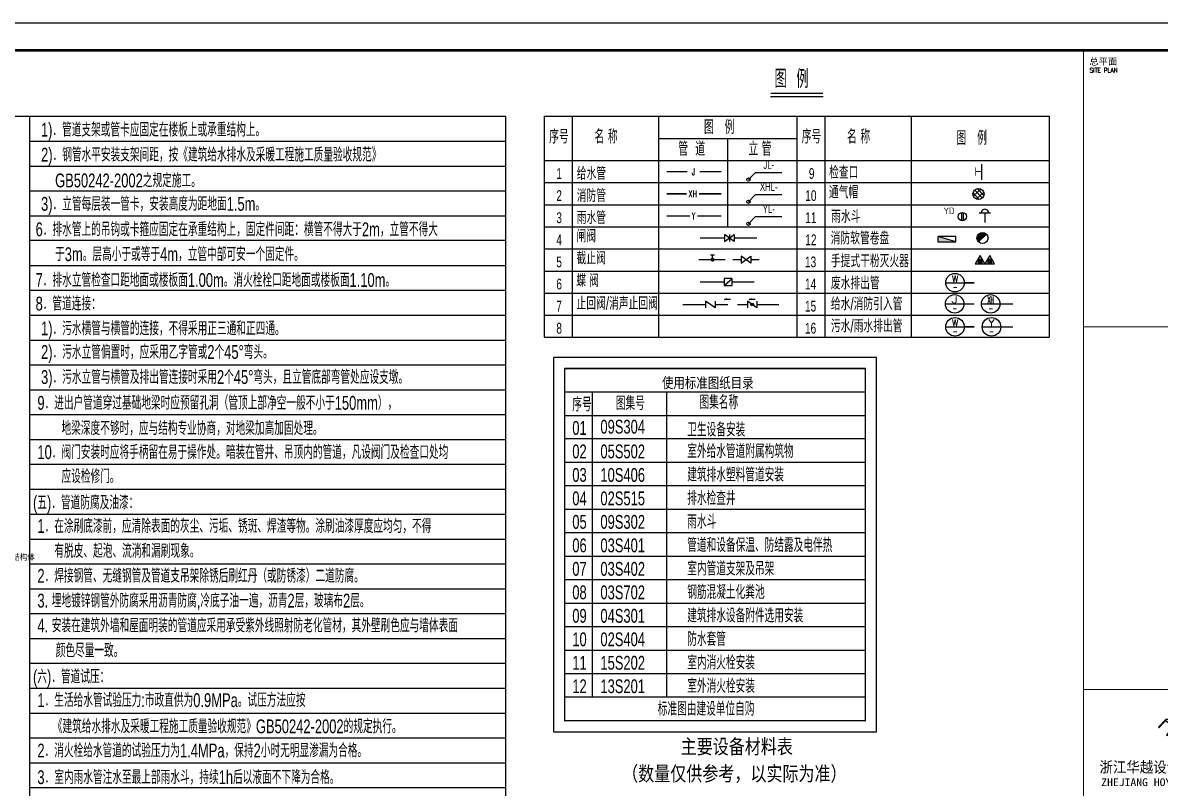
# Model space of a CAD drawing. Extents: x 12811826 to 27008858, y -1172757 to 50528.
# Drawn here: x 13491997 to 13533164, y -163552 to -135843 of the extents above; entities that cross this region are included whole.
import ezdxf
from ezdxf import colors
from ezdxf.entities.mleader import LeaderData, LeaderLine
from ezdxf.enums import TextEntityAlignment as Align
from ezdxf.math import Vec2, Vec3

# ---------------------------------------------------------------- set-up
doc = ezdxf.new("R2010")
doc.units = 0
doc.header["$LTSCALE"] = 1000
doc.header["$MEASUREMENT"] = 0
doc.linetypes.add('W_P', pattern=[7, 6, -1])
for name, color, linetype in [('JZ_0', 7, 'Continuous'), ('JZ__污水', 2, 'W_P'), ('JZ__污水标注', 2, 'Continuous'), ('JZ__消火栓', 10, 'Continuous'), ('JZ__消火栓标注', 10, 'Continuous'), ('JZ__灭火器', 6, 'Continuous'), ('JZ__给水', 3, 'Continuous'), ('JZ__给水标注', 3, 'Continuous'), ('JZ__雨水', 150, 'W_P'), ('JZ__雨水标注', 150, 'Continuous'), ('JZ_DET1', 8, 'Continuous'), ('JZ_TEXT', 42, 'Continuous'), ('PUB_TEXT', 7, 'Continuous'), ('PUB_TITLE', 4, 'Continuous'), ('TK', 4, 'Continuous'), ('TWT_TAB', 7, 'Continuous'), ('W_DIM', 4, 'Continuous'), ('WP_F', 1, 'Continuous'), ('WP_F_PJ', 7, 'Continuous'), ('WP_F_TXT', 4, 'Continuous'), ('WP_G2', 32, 'Continuous'), ('WP_G2_TXT', 4, 'Continuous'), ('WP_P_PJ', 7, 'Continuous'), ('WP_Y', 6, 'W_P'), ('WP_Y_TXT', 4, 'Continuous')]:
    doc.layers.add(name, color=color, linetype=linetype)
doc.styles.add('-宋体', font='', dxfattribs={"width": 0.8})
doc.styles.add('COMPLEX', font='COMPLEX')
doc.styles.add('DXF', font='ros.shx', dxfattribs={"width": 0.7, "bigfont": 'hzs.shx'})
doc.styles.add('gps_hz', font='hztxt_e.shx', dxfattribs={"width": 0.7, "bigfont": 'hztxt.shx'})
doc.styles.add('HT', font='simhei.ttf', dxfattribs={"width": 0.8})
doc.styles.add('HZ', font='txt_____.ttf', dxfattribs={"bigfont": 'hztxt'})
doc.styles.add('ROMANS', font='romans', dxfattribs={"width": 0.65, "height": 231.275})
doc.styles.get("Standard").update_dxf_attribs({"font": 'gbenor.shx', "bigfont": 'gbcbig.shx'})
doc.styles.add('图签宋体', font='', dxfattribs={"height": 300})
doc.styles.add('图签黑体', font='simhei.ttf', dxfattribs={"height": 550})
doc.styles.add('标题文字', font='txt.shx', dxfattribs={"bigfont": 'hztxt.shx'})
doc.styles.get('-宋体').set_extended_font_data('SimSun')
doc.styles.get('图签宋体').set_extended_font_data('NSimSun')

# ---------------------------------------------------------------- blocks, each defined once
blk = doc.blocks.new('污水井编号')
blk.add_line((-336, 0), (336, 0))
blk.add_circle((0, 0), 336)
at = {"style": 'COMPLEX', "width": 0.914422}
blk.add_text('W', height=240, dxfattribs=at).set_placement((-114, 23), (116, 23), align=Align.FIT)
at = {"style": 'COMPLEX', "width": 1.762315}
blk.add_attdef('1', text='', height=230, dxfattribs=at).set_placement((-84, -276), (90, -276), align=Align.FIT)
blk = doc.blocks.new('$QC001_2')
blk.add_line((-141, 59), (141, 341))
at = {"const_width": 200}
blk.add_lwpolyline([(71, 271, 0.668179), (-100, 200, 0.198912), (-71, 129, 1)], format="xyb", dxfattribs=at)
blk.add_circle((0, 200), 200)
at = {"style": 'HZ', "flags": 1}
for tag in ['UNIT', 'WHAT', 'SPEC']:
    blk.add_attdef(tag, (0, 0), '', height=0.0008, dxfattribs=at)
blk = doc.blocks.new('$QC001_5')
blk.add_line((-325, 200), (325, 0))
blk.add_lwpolyline([(325, 0), (325, 200), (-325, 200), (-325, 0)], close=True)
blk.add_solid([(-325, 200), (325, 200), (-325, 200), (325, 0)])
at = {"flags": 1}
for tag in ['UNIT', 'WHAT', 'SPEC']:
    blk.add_attdef(tag, (0, 0), '', height=0.001, dxfattribs=at)
blk = doc.blocks.new('$PS004_0')
at = {"color": 7}
for p, q in [((-0.1, 0.49), (-0.1, -0.49)), ((0.1, 0.49), (0.1, -0.49))]:
    blk.add_line(p, q, dxfattribs=at)
blk.add_circle((0, 0), 0.5)
blk.add_text('YD', height=0.8).set_placement((-2.27, 0.29))
at = {"style": 'HZ', "flags": 1}
for tag in ['UNIT', 'WHAT', 'SPEC']:
    blk.add_attdef(tag, (0, 0), '', height=0.001, dxfattribs=at)
blk = doc.blocks.new('gps_fm_zf')
blk.add_line((0, 125), (0, -125))
blk.add_lwpolyline([(-175, 125), (-175, -125), (175, 125), (175, -125)], close=True)
blk = doc.blocks.new('GPS_fm_jzfx')
for p, q in [((-72, 170), (72, 170)), ((0, 73), (0, 170))]:
    blk.add_line(p, q)
at = {"const_width": 73.1}
blk.add_lwpolyline([(-37, 0, 1), (37, 0, 1)], format="xyb", close=True, dxfattribs=at)
blk = doc.blocks.new('GPS_fm_jzfd')
blk.add_lwpolyline([(-175, 125), (-175, -125), (175, 125), (175, -125)], close=True)
blk = doc.blocks.new('GPS_fm_df')
blk.add_line((-150, -125), (150, 125))
blk.add_lwpolyline([(-150, -125), (150, -125), (150, 125), (-150, 125)], close=True)
at = {"const_width": 29.3}
blk.add_lwpolyline([(-15, 0, 1), (15, 0, 1)], format="xyb", close=True, dxfattribs=at)
blk = doc.blocks.new('GPS_fm_dxf')
for p, q in [((-108, 187), (-25, 208)), ((111, 187), (-108, 187)), ((-25, 208), (-56, 187))]:
    blk.add_line(p, q)
blk.add_lwpolyline([(175, 125), (175, -125), (-175, 125), (-175, -125)])
blk.add_circle((0, 0), 50)
blk = doc.blocks.new('20080403110901')
blk.add_line((-504, 504), (504, 504))
blk.add_circle((0, 504), 504)
at = {"style": 'COMPLEX', "width": 1.058804}
blk.add_text('Y', height=360, dxfattribs=at).set_placement((-171, 539), (174, 539), align=Align.FIT)
at = {"style": 'COMPLEX', "width": 1.762315}
blk.add_attdef('1', text='', height=345, dxfattribs=at).set_placement((-126, 90), (135, 90), align=Align.FIT)
blk = doc.blocks.new('GPS_xf_swxfjbh')
blk.add_line((-336, 0), (336, 0))
blk.add_circle((0, 0), 336)
at = {"style": 'COMPLEX', "width": 0.502932}
blk.add_text('XH', height=240, dxfattribs=at).set_placement((-114, 23), (116, 23), align=Align.FIT)
at = {"style": 'COMPLEX', "width": 1.688885}
blk.add_attdef('1', text='', height=240, dxfattribs=at).set_placement((-84, -276), (90, -276), align=Align.FIT)
blk = doc.blocks.new('GPS_gs_swgsjbh')
blk.add_line((-336, 0), (336, 0))
blk.add_circle((0, 0), 336)
at = {"style": 'COMPLEX', "width": 1.828843}
blk.add_text('J', height=240, dxfattribs=at).set_placement((-114, 23), (116, 23), align=Align.FIT)
at = {"style": 'COMPLEX', "width": 1.762315}
blk.add_attdef('1', text='', height=230, dxfattribs=at).set_placement((-84, -276), (90, -276), align=Align.FIT)
blk = doc.blocks.new('GPS_ws_jxk')
for points, const_width in [([(-220, 0), (0, 0)], 45), ([(-220, 150), (-220, -150)], 25)]:
    blk.add_lwpolyline(points, dxfattribs=dict(const_width=const_width))
blk = doc.blocks.new('GPS_ws_tqm')
for p, q in [((-1.95, 2.37), (0.26, 0.03)), ((0.81, 3.73), (-1.85, 1.3)), ((-1.4, 3.37), (1.3, 0.55)), ((1.85, 2.63), (-0.75, 0.19)), ((-0.55, 3.93), (1.88, 1.46))]:
    blk.add_line(p, q)
blk.add_circle((-0.03, 1.99), 2)
blk = doc.blocks.new('雨水斗xt')
blk.add_line((0, 0), (205, 0))
blk.add_ellipse((103, 0), major_axis=(68.2, 0), ratio=1, start_param=-0.000001, end_param=3.141592)
blk = doc.blocks.new('手提式干粉灭火器')
h = blk.add_hatch()
h.set_pattern_fill('ANSI31', color=256, scale=225.365854, style=0)
h.set_pattern_definition([(45, (276289.086, 185586.136), (-19.9197154, 19.9197154), [])])
h.paths.add_polyline_path([(72, 158), (-72, 158), (-72, 19), (72, 19)])
for points in [[(0, 303), (-175, 0), (175, 0)], [(-72, 19), (72, 19), (72, 158), (-72, 158)]]:
    blk.add_lwpolyline(points, close=True)
blk = doc.blocks.new('A$C053D6479')
at = {"layer": 'PUB_TITLE'}
h = blk.add_hatch(color=256, dxfattribs=at)
h.dxf.hatch_style = 1
edge = h.paths.add_edge_path()
edge.add_spline(control_points=[(1026, 827), (1105, 920), (1188, 1008), (1266, 1102)], knot_values=[13, 13, 13, 13, 14, 14, 14, 14], degree=3, periodic=0)
edge.add_spline(control_points=[(1266, 1102), (1258, 1111), (1249, 1119), (1239, 1116)], knot_values=[12, 12, 12, 12, 13, 13, 13, 13], degree=3, periodic=0)
edge.add_spline(control_points=[(1239, 1116), (1210, 1107), (1179, 1092), (1144, 1077)], knot_values=[11, 11, 11, 11, 12, 12, 12, 12], degree=3, periodic=0)
edge.add_spline(control_points=[(1144, 1077), (1109, 1063), (1069, 1053), (1047, 1038)], knot_values=[10, 10, 10, 10, 11, 11, 11, 11], degree=3, periodic=0)
edge.add_spline(control_points=[(1047, 1038), (1028, 1026), (1007, 992), (991, 972)], knot_values=[9, 9, 9, 9, 10, 10, 10, 10], degree=3, periodic=0)
edge.add_spline(control_points=[(991, 972), (942, 913), (899, 868), (849, 810)], knot_values=[8, 8, 8, 8, 9, 9, 9, 9], degree=3, periodic=0)
edge.add_spline(control_points=[(849, 810), (842, 801), (822, 776), (822, 775)], knot_values=[7, 7, 7, 7, 8, 8, 8, 8], degree=3, periodic=0)
edge.add_spline(control_points=[(822, 775), (823, 771), (848, 752), (859, 744)], knot_values=[6, 6, 6, 6, 7, 7, 7, 7], degree=3, periodic=0)
edge.add_spline(control_points=[(859, 744), (949, 670), (1035, 592), (1122, 521)], knot_values=[5, 5, 5, 5, 6, 6, 6, 6], degree=3, periodic=0)
edge.add_spline(control_points=[(1122, 521), (1153, 527), (1185, 530), (1217, 533)], knot_values=[4, 4, 4, 4, 5, 5, 5, 5], degree=3, periodic=0)
edge.add_spline(control_points=[(1217, 533), (1246, 535), (1293, 532), (1316, 542)], knot_values=[3, 3, 3, 3, 4, 4, 4, 4], degree=3, periodic=0)
edge.add_spline(control_points=[(1316, 542), (1327, 547), (1338, 565), (1349, 579)], knot_values=[2, 2, 2, 2, 3, 3, 3, 3], degree=3, periodic=0)
edge.add_spline(control_points=[(1349, 579), (1423, 670), (1507, 759), (1572, 848)], knot_values=[1, 1, 1, 1, 2, 2, 2, 2], degree=3, periodic=0)
edge.add_spline(control_points=[(1572, 848), (1564, 852), (1561, 861), (1551, 862)], knot_values=[0, 0, 0, 0, 1, 1, 1, 1], degree=3, periodic=0)
edge.add_spline(control_points=[(1551, 862), (1469, 769), (1393, 671), (1310, 579)], knot_values=[15, 15, 15, 15, 16, 16, 16, 16], degree=3, periodic=0)
edge.add_spline(control_points=[(1310, 579), (1216, 662), (1118, 742), (1026, 827)], knot_values=[14, 14, 14, 14, 15, 15, 15, 15], degree=3, periodic=0)
at = {"layer": 'TK'}
for points, knots in [([(1031, 1298), (1066, 1286), (1054, 1262), (1045, 1224), (1036, 1188), (1031, 1158), (1024, 1121), (1020, 1104), (1017, 1085), (1012, 1071), (1004, 1052), (976, 1026), (956, 1003), (906, 946), (866, 899), (814, 839), (806, 829), (789, 806), (787, 806), (777, 804), (728, 856), (719, 864), (651, 922), (580, 978), (514, 1036), (509, 1106), (488, 1176), (479, 1247), (570, 1343), (663, 1436), (758, 1526), (764, 1523), (768, 1518), (774, 1515), (693, 1422), (599, 1343), (520, 1249), (607, 1171), (698, 1096), (789, 1021), (874, 1109), (950, 1206), (1031, 1298)], [0, 0, 0, 0, 1, 1, 1, 2, 2, 2, 3, 3, 3, 4, 4, 4, 5, 5, 5, 6, 6, 6, 7, 7, 7, 8, 8, 8, 9, 9, 9, 10, 10, 10, 11, 11, 11, 12, 12, 12, 13, 13, 13, 14, 14, 14, 14]), ([(555, 949), (624, 891), (699, 833), (760, 773), (689, 691), (614, 604), (539, 517), (529, 505), (516, 487), (506, 482), (492, 475), (469, 472), (452, 467), (416, 456), (383, 448), (342, 438), (323, 433), (297, 422), (293, 440), (291, 452), (313, 470), (322, 480), (400, 566), (477, 652), (553, 736), (460, 815), (366, 894), (270, 970), (183, 883), (101, 791), (16, 703), (-18, 714), (9, 735), (28, 755), (103, 838), (192, 930), (266, 1005), (319, 1009), (387, 1005), (442, 1007), (456, 1008), (472, 1011), (485, 1007), (507, 1000), (534, 967), (555, 949)], [0, 0, 0, 0, 1, 1, 1, 2, 2, 2, 3, 3, 3, 4, 4, 4, 5, 5, 5, 6, 6, 6, 7, 7, 7, 8, 8, 8, 9, 9, 9, 10, 10, 10, 11, 11, 11, 12, 12, 12, 13, 13, 13, 14, 14, 14, 15, 15, 15, 15]), ([(1551, 862), (1561, 861), (1564, 852), (1572, 848), (1507, 759), (1423, 670), (1349, 579), (1338, 565), (1327, 547), (1316, 542), (1293, 532), (1246, 535), (1217, 533), (1185, 530), (1153, 527), (1122, 521), (1035, 592), (949, 670), (859, 744), (848, 752), (823, 771), (822, 775), (822, 776), (842, 801), (849, 810), (899, 868), (942, 913), (991, 972), (1007, 992), (1028, 1026), (1047, 1038), (1069, 1053), (1109, 1063), (1144, 1077), (1179, 1092), (1210, 1107), (1239, 1116), (1249, 1119), (1258, 1111), (1266, 1102), (1188, 1008), (1105, 920), (1026, 827), (1118, 742), (1216, 662), (1310, 579), (1393, 671), (1469, 769), (1551, 862)], [0, 0, 0, 0, 1, 1, 1, 2, 2, 2, 3, 3, 3, 4, 4, 4, 5, 5, 5, 6, 6, 6, 7, 7, 7, 8, 8, 8, 9, 9, 9, 10, 10, 10, 11, 11, 11, 12, 12, 12, 13, 13, 13, 14, 14, 14, 15, 15, 15, 16, 16, 16, 16]), ([(1097, 490), (1100, 425), (1106, 361), (1107, 294), (1018, 207), (925, 121), (830, 33), (818, 21), (800, 0), (787, 0), (768, -1), (725, 49), (712, 60), (662, 103), (616, 143), (568, 186), (545, 207), (518, 224), (499, 250), (501, 259), (511, 261), (516, 267), (609, 192), (696, 111), (785, 33), (883, 118), (977, 208), (1070, 298), (992, 373), (892, 456), (803, 534), (791, 544), (768, 561), (766, 569), (761, 588), (776, 634), (780, 655), (785, 690), (788, 721), (795, 746), (897, 661), (998, 576), (1097, 490)], [0, 0, 0, 0, 1, 1, 1, 2, 2, 2, 3, 3, 3, 4, 4, 4, 5, 5, 5, 6, 6, 6, 7, 7, 7, 8, 8, 8, 9, 9, 9, 10, 10, 10, 11, 11, 11, 12, 12, 12, 13, 13, 13, 14, 14, 14, 14])]:
    blk.add_open_spline(points, degree=3, knots=knots, dxfattribs=at)
blk = doc.blocks.new('GeYuanFrame_02003155', base_point=(20.09, 4.53))
at = {"layer": 'TK'}
blk.add_lwpolyline([(20.09, 4.53), (20.09, 598.53), (861.09, 598.53), (861.09, 4.53)], close=True, dxfattribs=at)
at = {"layer": 'TK', "const_width": 1}
blk.add_lwpolyline([(45.09, 588.53), (851.09, 588.53), (851.09, 14.53), (45.09, 14.53)], close=True, dxfattribs=at)
at = {"layer": 'TK'}
for points, const_width in [([(781.09, 588.53), (781.09, 14.53)], 0.4), ([(781.09, 488.5), (851.09, 488.5)], 0.35), ([(781.09, 357.14), (851.09, 357.14)], 0.35)]:
    blk.add_lwpolyline(points, dxfattribs=dict(at, const_width=const_width))
at = {"layer": 'PUB_TITLE', "xscale": 0.01000000000021828, "yscale": 0.01000000000021828, "zscale": 0.01}
blk.add_blockref('A$C053D6479', (808.19, 336.27), dxfattribs=at)
at = {"layer": 'TK', "style": '图签宋体'}
blk.add_text('总平面', height=2.4, dxfattribs=at).set_placement((783.23, 583.28))
at = {"layer": 'TK', "style": 'ROMANS', "width": 0.76}
blk.add_text('SITE PLAN', height=1.697, dxfattribs=at).set_placement((783.35, 580.49))
at = {"layer": 'TK'}
for s, height, style, width, p in [('浙江华越设计股份有限公司', 3.96, 'HT', 0.9, (816.07, 329.16)), ('ZHEJIANG HOY DESIGN CO.,LTD', 2.8, '图签黑体', 1.11, (816.06, 323.29))]:
    blk.add_text(s, height=height, dxfattribs=dict(at, style=style, width=width)).set_placement(p, align=Align.MIDDLE)
blk = doc.blocks.new('抗震大样2')
at = {"color": 4}
ml = blk.add_multileader_mtext('Standard', dxfattribs=at)
ml.set_content('{\\fFangSong_GB2312|b0|i0|c134|p49;\\W0.9;结构体}', color=4, style='标题文字')
ml.set_leader_properties()
ml.build(insert=Vec2(0, 0))
ml.multileader.update_dxf_attribs({"dogleg_length": 0.36, "arrow_head_size": 123.1})
ctx = ml.context
ctx.base_point, ctx.char_height, ctx.arrow_head_size, ctx.landing_gap_size, ctx.plane_origin = Vec3(9830.4, -102.5), 307.714, 123.1, 49.8, Vec3(8938.5, 909.7)
notes = []
notes.append((ctx, [(0, (1, 1, 0), (9733.9, -102.5), (1, 0), 96.5, [(0, [(9016.9, 1040.6)], 0, [])])]))
ctx.mtext.insert, ctx.mtext.width, ctx.mtext.flow_direction = Vec3(9880.3, 61.6), 1718.781, 5
for ctx, leaders in notes:
    for number, flags, end, landing, length, lines in leaders:
        leader = LeaderData()
        leader.index, (leader.has_last_leader_line, leader.has_dogleg_vector, leader.attachment_direction) = number, flags
        leader.last_leader_point, leader.dogleg_vector, leader.dogleg_length = Vec3(end), Vec3(landing), length
        for number, points, colour, breaks in lines:
            line = LeaderLine()
            line.index, line.vertices, line.color, line.breaks = number, Vec3.list(points), colors.encode_raw_color(colour), breaks
            leader.lines.append(line)
        ctx.leaders.append(leader)

msp = doc.modelspace()

# ---------------------------------------------------------------- linework, layer by layer
at = {"layer": 'JZ_0', "color": 8}
for p, q in [((13456784.8, -139229.8), (13509484.2, -139229.8)), ((13492251.2, -187617.9), (13492251.2, -139229.8)), ((13509484.2, -187617.9), (13509484.2, -139229.8)), ((13492251.2, -140129.8), (13509484.2, -140129.8)), ((13492251.2, -141029.8), (13509484.2, -141029.8)), ((13492251.2, -141929.8), (13509484.2, -141929.8)), ((13492251.2, -142829.8), (13509484.2, -142829.8)), ((13509484.2, -143729.8), (13492251.2, -143729.8)), ((13492251.2, -144629.8), (13509484.2, -144629.8)), ((13509484.2, -145529.8), (13492251.2, -145529.8)), ((13492251.2, -146429.8), (13509484.2, -146429.8)), ((13492251.2, -147329.8), (13509484.2, -147329.8)), ((13492251.2, -148229.8), (13509484.2, -148229.8)), ((13492251.2, -149129.8), (13509484.2, -149129.8)), ((13509484.2, -150029.8), (13492251.2, -150029.8)), ((13492251.2, -150929.8), (13509484.2, -150929.8)), ((13509484.2, -151829.8), (13492251.2, -151829.8)), ((13492251.2, -152729.8), (13509484.2, -152729.8)), ((13492251.2, -153629.8), (13509484.2, -153629.8)), ((13492251.2, -154529.8), (13509484.2, -154529.8)), ((13492251.2, -155429.8), (13509484.2, -155429.8)), ((13492251.2, -156329.8), (13509484.2, -156329.8)), ((13492251.2, -157229.8), (13509484.2, -157229.8)), ((13492251.2, -158129.8), (13509484.2, -158129.8)), ((13492251.2, -159029.8), (13509484.2, -159029.8)), ((13492251.2, -159929.8), (13509484.2, -159929.8)), ((13492251.2, -160829.8), (13509484.2, -160829.8)), ((13492251.2, -161729.8), (13509484.2, -161729.8)), ((13492251.2, -162629.8), (13509484.2, -162629.8)), ((13492251.2, -163529.8), (13509484.2, -163529.8))]:
    msp.add_line(p, q, dxfattribs=at)
at = {"layer": 'JZ_0', "color": 3}
for p, q in [((13510867.5, -139229.8), (13529147.2, -139229.8)), ((13510867.5, -139229.8), (13510867.5, -147229.8)), ((13511879.3, -139229.8), (13511879.3, -147229.8)), ((13515007.4, -139229.8), (13515007.4, -147229.8)), ((13520007.4, -139229.8), (13520007.4, -147229.8)), ((13521019.2, -139229.8), (13521019.2, -147229.8)), ((13524147.2, -139229.8), (13524147.2, -147229.8)), ((13529147.2, -139229.8), (13529147.2, -147229.8)), ((13515007.4, -140029.8), (13520007.4, -140029.8)), ((13517507.4, -140029.8), (13517507.4, -143229.8)), ((13510867.5, -140829.8), (13529147.2, -140829.8)), ((13510867.5, -147229.8), (13529147.2, -147229.8))]:
    msp.add_line(p, q, dxfattribs=at)
at = {"layer": 'JZ__污水', "const_width": 60}
for points in [[(13526072.4, -145251.7), (13526434.3, -145251.7)], [(13526072.4, -146851.7), (13526434.3, -146851.7)]]:
    msp.add_lwpolyline(points, dxfattribs=at)
at = {"layer": 'JZ__消火栓', "const_width": 50}
msp.add_lwpolyline([(13527360.7, -146019.8), (13527838.1, -146019.8)], dxfattribs=at)
at = {"layer": 'JZ__给水'}
for p, q in [((13517395.7, -145855.5), (13517478.5, -145834.8)), ((13517614.4, -145855.5), (13517395.7, -145855.5)), ((13517478.5, -145834.8), (13517447.3, -145855.5))]:
    msp.add_line(p, q, dxfattribs=at)
at = {"layer": 'JZ__给水', "const_width": 50}
for points in [[(13526701.2, -141533.6), (13526701.2, -140954.6)], [(13526820.5, -143082.1), (13526820.5, -142729.3)], [(13516505, -143635.8), (13517399.3, -143635.8)], [(13517749.3, -143635.8), (13518565.8, -143635.8)], [(13516455.6, -144416.2), (13517422.1, -144416.2)], [(13517691.5, -144416.2), (13517995.9, -144416.2)], [(13518345.9, -144416.2), (13518655.7, -144416.2)], [(13516505, -145226.7), (13517376.6, -145226.7)], [(13517676.6, -145226.7), (13518472.5, -145226.7)], [(13515882.9, -146043), (13516706.7, -146043)], [(13517056.7, -146043), (13517518.5, -146043)], [(13517852.8, -146043), (13518222.6, -146043)], [(13518565.6, -146043), (13519368.7, -146043)], [(13526057.8, -146019.8), (13526433.7, -146019.8)]]:
    msp.add_lwpolyline(points, dxfattribs=at)
at = {"layer": 'JZ__给水'}
msp.add_lwpolyline([(13517056.7, -145918), (13517056.7, -146168), (13516706.7, -145918), (13516706.7, -146168)], dxfattribs=at)
at = {"layer": 'JZ__雨水', "const_width": 50}
msp.add_lwpolyline([(13527391.2, -146851.7), (13527830.8, -146851.7)], dxfattribs=at)
at = {"layer": 'JZ_DET1'}
for p, q in [((13510867.5, -141629.8), (13529147.2, -141629.8)), ((13510867.5, -142429.8), (13529147.2, -142429.8)), ((13510867.5, -143229.8), (13529147.2, -143229.8)), ((13510867.5, -144029.8), (13529147.2, -144029.8)), ((13510867.5, -144829.8), (13529147.2, -144829.8)), ((13510867.5, -145629.8), (13529147.2, -145629.8)), ((13510867.5, -146429.8), (13529147.2, -146429.8))]:
    msp.add_line(p, q, dxfattribs=at)
at = {"layer": 'JZ_TEXT'}
for p, q in [((13519054.1, -138510.5), (13520960.6, -138510.5)), ((13522494.4, -149215.5), (13511610.4, -149215.5)), ((13512610.4, -160259.9), (13512610.4, -149209.9)), ((13515310.4, -160259.9), (13515310.4, -149209.9)), ((13522494.4, -150065.5), (13511610.4, -150065.5)), ((13522494.4, -150909.9), (13511610.4, -150909.9)), ((13522494.4, -151759.9), (13511610.4, -151759.9)), ((13522494.4, -152609.9), (13511610.4, -152609.9)), ((13522494.4, -153459.9), (13511610.4, -153459.9)), ((13522494.4, -154309.9), (13511610.4, -154309.9)), ((13522494.4, -155159.9), (13511610.4, -155159.9)), ((13522494.4, -156009.9), (13511610.4, -156009.9)), ((13522494.4, -156859.9), (13511610.4, -156859.9)), ((13522494.4, -157709.9), (13511610.4, -157709.9)), ((13522494.4, -158559.9), (13511610.4, -158559.9)), ((13522494.4, -159409.9), (13511610.4, -159409.9)), ((13522494.4, -160259.9), (13511610.4, -160259.9))]:
    msp.add_line(p, q, dxfattribs=at)
at = {"layer": 'JZ_TEXT', "const_width": 41.7}
msp.add_lwpolyline([(13519063.1, -138398.8), (13520964.2, -138398.8)], dxfattribs=at)
at = {"layer": 'PUB_TEXT', "color": 8}
for p, q in [((13522894.4, -147959.9), (13511210.4, -147959.9)), ((13511210.4, -147959.9), (13511210.4, -161509.9)), ((13522894.4, -161509.9), (13522894.4, -147959.9)), ((13522494.4, -148359.9), (13511610.4, -148359.9)), ((13511210.4, -161509.9), (13522894.4, -161509.9))]:
    msp.add_line(p, q, dxfattribs=at)
at = {"layer": 'PUB_TEXT', "color": 8, "const_width": 50}
msp.add_lwpolyline([(13522494.4, -161109.9), (13522494.4, -148359.9), (13511610.4, -148359.9), (13511610.4, -161109.9), (13522494.4, -161109.9)], dxfattribs=at)
at = {"layer": 'W_DIM'}
for p, q in [((13518261.9, -141519.9), (13518521.2, -141260.5)), ((13518521.2, -141260.5), (13519471.2, -141260.5)), ((13518261.9, -142319.9), (13518521.2, -142060.5)), ((13518521.2, -142060.5), (13519471.2, -142060.5)), ((13518261.9, -143119.9), (13518521.2, -142860.5)), ((13518521.2, -142860.5), (13519471.2, -142860.5))]:
    msp.add_line(p, q, dxfattribs=at)
for centre in [(13518261.9, -141519.9), (13518261.9, -142319.9), (13518261.9, -143119.9)]:
    msp.add_circle(centre, 60, dxfattribs=at)
at = {"layer": 'WP_F', "const_width": 50}
for points in [[(13515299.5, -142036.1), (13516019.3, -142036.1)], [(13516469.3, -142036.1), (13517273.1, -142036.1)]]:
    msp.add_lwpolyline(points, dxfattribs=at)
at = {"layer": 'WP_G2', "const_width": 50}
for points in [[(13515299.5, -141230.8), (13516046.1, -141230.8)], [(13516496.1, -141230.8), (13517273.1, -141230.8)]]:
    msp.add_lwpolyline(points, dxfattribs=at)
at = {"layer": 'WP_Y', "const_width": 50}
for points in [[(13515299.5, -142838.8), (13516139.9, -142838.8)], [(13516414.9, -142838.8), (13517273.1, -142838.8)]]:
    msp.add_lwpolyline(points, dxfattribs=at)

# ---------------------------------------------------------------- block references
at = {"color": 8, "xscale": 100, "yscale": 100, "zscale": 100}
msp.add_blockref('GeYuanFrame_02003155', (13454284.8, -195243.1), dxfattribs=at)
at = {"xscale": 0.7, "yscale": 0.7, "zscale": 0.7}
msp.add_blockref('抗震大样2', (13484703.1, -155121.3), dxfattribs=at)
at = {"layer": 'JZ__污水标注'}
msp.add_blockref('GPS_ws_jxk', (13526701.2, -141227.4), dxfattribs=at)
at = {"layer": 'JZ__污水标注', "color": 0, "xscale": 100, "yscale": 100, "zscale": 100}
msp.add_blockref('GPS_ws_tqm', (13526588.6, -142241), dxfattribs=at)
at = {"layer": 'JZ__污水标注', "xscale": 2, "yscale": 2, "zscale": 2}
msp.add_blockref('雨水斗xt', (13526614, -142729.3), dxfattribs=at)
at = {"layer": 'JZ__污水标注'}
ref = msp.add_blockref('污水井编号', (13525736.4, -145251.7), dxfattribs=at)
ref.add_attrib('1', '-', dxfattribs={"layer": '0', "height": 230, "style": 'COMPLEX', "width": 0.881157}).set_placement((13525652.7, -145527.5), (13525826.4, -145527.5), align=Align.FIT)
ref = msp.add_blockref('污水井编号', (13525736.4, -146851.7), dxfattribs=at)
ref.add_attrib('1', '-', dxfattribs={"layer": '0', "height": 230, "style": 'COMPLEX', "width": 0.881157}).set_placement((13525652.7, -147127.5), (13525826.4, -147127.5), align=Align.FIT)
at = {"layer": 'JZ__消火栓标注'}
ref = msp.add_blockref('GPS_xf_swxfjbh', (13527024.7, -146019.8), dxfattribs=at)
ref.add_attrib('1', '-', dxfattribs={"layer": '0', "height": 240, "style": 'COMPLEX', "width": 0.844442}).set_placement((13526950, -146301.4), (13527123.7, -146301.4), align=Align.FIT)
at = {"layer": 'JZ__灭火器'}
for p in [(13526644, -144574.1), (13526993.8, -144574.1)]:
    msp.add_blockref('手提式干粉灭火器', p, dxfattribs=at)
at = {"layer": 'JZ__给水'}
for name, p in [('gps_fm_zf', (13517574.3, -143635.8)), ('GPS_fm_jzfx', (13516963.2, -144416.2)), ('GPS_fm_jzfd', (13518170.9, -144416.2)), ('GPS_fm_df', (13517526.6, -145226.7))]:
    msp.add_blockref(name, p, dxfattribs=at)
at = {"layer": 'JZ__给水', "xscale": 0.9800000004470348, "yscale": 0.9800000004470348, "zscale": 0.9800000004470348}
msp.add_blockref('GPS_fm_dxf', (13518394.1, -146043), dxfattribs=at)
at = {"layer": 'JZ__给水标注'}
ref = msp.add_blockref('GPS_gs_swgsjbh', (13525721.8, -146019.8), dxfattribs=at)
ref.add_attrib('1', '-', dxfattribs={"layer": '0', "height": 230, "style": 'COMPLEX', "width": 0.881157}).set_placement((13525638.1, -146295.6), (13525811.8, -146295.6), align=Align.FIT)
at = {"layer": 'JZ__雨水标注'}
ref = msp.add_blockref('20080403110901', (13527055.2, -147187.7), dxfattribs=dict(at, xscale=0.6666666679084301, yscale=0.6666666679084301, zscale=0.6666666679084301))
ref.add_attrib('1', '-', dxfattribs={"layer": '0', "height": 230, "style": 'COMPLEX', "width": 0.881157}).set_placement((13526971.5, -147127.5), (13527145.2, -147127.5), align=Align.FIT)
at = {"layer": 'WP_F_PJ', "rotation": 180}
msp.add_blockref('$QC001_5', (13525443.4, -143577.4), dxfattribs=at)
at = {"layer": 'WP_F_PJ'}
msp.add_blockref('$QC001_2', (13526730.6, -143837.3), dxfattribs=at)
at = {"layer": 'WP_P_PJ', "xscale": 300, "yscale": 300, "zscale": 300}
msp.add_blockref('$PS004_0', (13525999.8, -142857.9), dxfattribs=at)

# ---------------------------------------------------------------- texts
at = {"layer": 'JZ_TEXT'}
for s, height, style, width, p in [('图  例', 666.67, 'DXF', 0.7, (13519204.7, -138207.4)), ('1)．管道支架或管卡应固定在楼板上或承重结构上。', 500, 'DXF', 0.7, (13492654.6, -139964.8)), ('图   例', 504.17, 'DXF', 0.7, (13516651.6, -139872.4)), ('序号', 504.17, 'DXF', 0.7, (13511048.4, -140215.1)), ('名 称', 504.17, 'DXF', 0.7, (13512687.7, -140215.1)), ('序号', 504.17, 'DXF', 0.7, (13520188.2, -140215.1)), ('名 称', 504.17, 'DXF', 0.7, (13521827.6, -140215.1)), ('图   例', 504.17, 'DXF', 0.7, (13525791.4, -140265.3)), ('2)．钢管水平安装支架间距，按《建筑给水排水及采暖工程施工质量验收规范》', 500, 'DXF', 0.7, (13492659.9, -140868.5)), ('管  道', 504.17, 'DXF', 0.7, (13515721.6, -140658.9)), ('立 管', 504.17, 'DXF', 0.7, (13518256.4, -140658.9)), ('给水管', 458.33, 'DXF', 0.7, (13512046.6, -141529)), ('检查口', 458.33, 'DXF', 0.7, (13521179, -141489.8)), ('GB50242-2002之规定施工。', 500, 'DXF', 0.7, (13493167.7, -141801.8)), ('消防管', 458.33, 'DXF', 0.7, (13512046.6, -142329)), ('通气帽', 458.33, 'DXF', 0.7, (13521174, -142204.6)), ('3)．立管每层装一管卡，安装高度为距地面1.5m。', 500, 'DXF', 0.7, (13492659.9, -142649.6)), ('雨水管', 458.33, 'DXF', 0.7, (13512046.6, -143129)), ('雨水斗', 458.33, 'DXF', 0.7, (13521253, -143085.6)), ('6．排水管上的吊钩或卡箍应固定在承重结构上，固定件间距：横管不得大于2m，立管不得大', 500, 'DXF', 0.7, (13492461.5, -143571.1)), ('闸阀', 458.33, 'DXF', 0.7, (13512039.2, -143792.7)), ('消防软管卷盘', 458.33, 'DXF', 0.7, (13521236.4, -143870.2)), ('于3m。层高小于或等于4m，立管中部可安一个固定件。', 500, 'DXF', 0.7, (13493167.7, -144470.5)), ('截止阀', 458.33, 'DXF', 0.7, (13512039.2, -144592.7)), ('手提式干粉灭火器', 458.33, 'DXF', 0.7, (13521244.4, -144695.6)), ('7．排水立管检查口距地面或楼板面1.00m。消火栓栓口距地面或楼板面1.10m。', 500, 'DXF', 0.7, (13492461.5, -145405.4)), ('蝶 阀', 458.33, 'DXF', 0.7, (13512026.1, -145404.9)), ('废水排出管', 458.33, 'DXF', 0.7, (13521244.4, -145495.6)), ('8．管道连接：', 500, 'DXF', 0.7, (13492461.5, -146258.2)), ('止回阀/消声止回阀', 458.33, 'DXF', 0.7, (13512039.2, -146230.7)), ('给水/消防引入管', 458.33, 'DXF', 0.7, (13521244.4, -146248.6)), ('污水/雨水排出管', 458.33, 'DXF', 0.7, (13521244.4, -147048.6)), ('1)．污水横管与横管的连接，不得采用正三通和正四通。', 500, 'DXF', 0.7, (13492659.9, -147157.1)), ('2)．污水立管偏置时，应采用乙字管或2个45%%d弯头。', 500, 'DXF', 0.7, (13492659.9, -148010.2)), ('3)．污水立管与横管及排出管连接时采用2个45%%d弯头，且立管底部弯管处应设支墩。', 500, 'DXF', 0.7, (13492659.9, -148918.4)), ('使用标准图纸目录', 380, '-宋体', 0.8, (13515128.9, -149066.4)), ('9．进出户管道穿过基础地梁时应预留孔洞（管顶上部净空一般不小于150mm），', 500, 'DXF', 0.7, (13492527, -149851.5)), ('序号', 500, 'gps_hz', 0.7, (13511885.6, -149909.9)), ('图集号', 500, 'gps_hz', 0.7, (13513462.3, -149865.4)), ('图集名称', 500, 'gps_hz', 0.7, (13516487.6, -149829.8)), ('地梁深度不够时，应与结构专业协商，对地梁加高加固处理。', 500, 'DXF', 0.7, (13493399.8, -150770.2)), ('01', 500, 'gps_hz', 0.7, (13511885.6, -150759.9)), ('09S304', 500, 'gps_hz', 0.7, (13512903.1, -150715.4)), ('卫生设备安装', 500, 'gps_hz', 0.7, (13516045.6, -150820.1)), ('10．阀门安装时应将手柄留在易于操作处。暗装在管井、吊顶内的管道，凡设阀门及检查口处均', 500, 'DXF', 0.7, (13492527, -151635.7)), ('室外给水管道附属构筑物', 500, 'gps_hz', 0.7, (13516045.6, -151600.8)), ('02', 500, 'gps_hz', 0.7, (13511885.6, -151609.9)), ('05S502', 500, 'gps_hz', 0.7, (13512903.1, -151609.9)), ('建筑排水塑料管道安装', 500, 'gps_hz', 0.7, (13516045.6, -152450.8)), ('应设检修门。 ', 500, 'DXF', 0.7, (13493399.8, -152510.2)), ('03', 500, 'gps_hz', 0.7, (13511885.6, -152459.9)), ('10S406', 500, 'gps_hz', 0.7, (13512903.1, -152459.9)), ('(五)．管道防腐及油漆：', 500, 'DXF', 0.7, (13492368.4, -153459.6)), ('04', 500, 'gps_hz', 0.7, (13511885.6, -153309.9)), ('02S515', 500, 'gps_hz', 0.7, (13512903.1, -153309.9)), ('排水检查井', 500, 'gps_hz', 0.7, (13516045.6, -153300.8)), ('1．在涂刷底漆前，应清除表面的灰尘、污垢、锈斑、焊渣等物。涂刷油漆厚度应均匀，不得', 500, 'DXF', 0.7, (13492527, -154311.7)), ('05', 500, 'gps_hz', 0.7, (13511885.6, -154159.9)), ('09S302', 500, 'gps_hz', 0.7, (13512903.1, -154159.9)), ('雨水斗', 500, 'gps_hz', 0.7, (13516045.6, -154150.8)), ('有脱皮、起泡、流淌和漏刷现象。', 500, 'DXF', 0.7, (13493141.9, -155211.7)), ('06', 500, 'gps_hz', 0.7, (13511885.6, -155009.9)), ('03S401', 500, 'gps_hz', 0.7, (13512903.1, -155009.9)), ('管道和设备保温、防结露及电伴热', 500, 'gps_hz', 0.7, (13516045.6, -155000.8)), ('2．焊接钢管、无缝钢管及管道支吊架除锈后刷红丹（或防锈漆）二道防腐。', 500, 'DXF', 0.7, (13492527, -156111.7)), ('07', 500, 'gps_hz', 0.7, (13511885.6, -155859.9)), ('03S402', 500, 'gps_hz', 0.7, (13512903.1, -155859.9)), ('室内管道支架及吊架', 500, 'gps_hz', 0.7, (13516045.6, -155850.8)), ('08', 500, 'gps_hz', 0.7, (13511885.6, -156709.9)), ('03S702', 500, 'gps_hz', 0.7, (13512903.1, -156709.9)), ('钢筋混凝土化粪池', 500, 'gps_hz', 0.7, (13516045.6, -156700.8)), ('3. 埋地镀锌钢管外防腐采用沥青防腐,冷底子油一遍，沥青2层，玻璃布2层。', 500, 'DXF', 0.7, (13492527, -157011.7)), ('09', 500, 'gps_hz', 0.7, (13511885.6, -157559.9)), ('04S301', 500, 'gps_hz', 0.7, (13512903.1, -157559.9)), ('建筑排水设备附件选用安装', 500, 'gps_hz', 0.7, (13516045.6, -157550.8)), ('4. 安装在建筑外墙和屋面明装的管道应采用承受紫外线照射防老化管材，其外壁刷色应与墙体表面', 500, 'DXF', 0.7, (13492527, -157911.7)), ('10', 500, 'gps_hz', 0.7, (13511885.6, -158409.9)), ('02S404', 500, 'gps_hz', 0.7, (13512903.1, -158409.9)), ('防水套管', 500, 'gps_hz', 0.7, (13516045.6, -158400.8)), ('颜色尽量一致。', 500, 'DXF', 0.7, (13493189.6, -158811.7)), ('11', 500, 'gps_hz', 0.7, (13511885.6, -159259.9)), ('15S202', 500, 'gps_hz', 0.7, (13512903.1, -159259.9)), ('室内消火栓安装', 500, 'gps_hz', 0.7, (13516045.6, -159250.8)), ('(六)．管道试压：', 500, 'DXF', 0.7, (13492368.4, -159759.6)), ('12', 500, 'gps_hz', 0.7, (13511885.6, -160109.9)), ('13S201', 500, 'gps_hz', 0.7, (13512903.1, -160109.9)), ('室外消火栓安装', 500, 'gps_hz', 0.7, (13516045.6, -160100.8)), ('1．生活给水管试验压力:市政直供为0.9MPa。试压方法应按', 500, 'DXF', 0.7, (13492527, -160611.7)), ('标准图由建设单位自购', 500, 'gps_hz', 0.7, (13514978.3, -160926.4)), ('《建筑给水排水及采暖工程施工质量验收规范》GB50242-2002的规定执行。', 500, 'DXF', 0.7, (13493084.8, -161561.3)), ('2．消火栓给水管道的试验压力为1.4MPa，保持2小时无明显渗漏为合格。', 500, 'DXF', 0.7, (13492527, -162436)), ('3．室内雨水管注水至最上部雨水斗，持续1h后以液面不下降为合格。', 500, 'DXF', 0.7, (13492527, -163402))]:
    msp.add_text(s, height=height, dxfattribs=dict(at, style=style, width=width)).set_placement(p)
at = {"layer": 'JZ_TEXT', "color": 2, "style": 'DXF', "width": 0.7}
for s, height, p in [('1', 389.6, (13511307.3, -141495.2)), ('9', 389.6, (13520447.2, -141495.2)), ('2', 389.6, (13511307.3, -142295.2)), ('10', 389.58, (13520316.9, -142295.2)), ('3', 389.6, (13511307.3, -143095.2)), ('11', 389.58, (13520316.9, -143095.2)), ('4', 389.6, (13511307.3, -143895.2)), ('12', 389.58, (13520316.9, -143895.2)), ('5', 389.6, (13511307.3, -144695.2)), ('13', 389.58, (13520306.2, -144695.2)), ('6', 389.6, (13511307.3, -145495.2)), ('14', 389.58, (13520306.2, -145495.2)), ('7', 389.6, (13511307.3, -146295.2)), ('15', 389.58, (13520306.2, -146295.2)), ('8', 389.6, (13511307.3, -147095.2)), ('16', 389.58, (13520306.2, -147095.2))]:
    msp.add_text(s, height=height, dxfattribs=at).set_placement(p)
at = {"layer": 'TWT_TAB', "style": '-宋体', "width": 0.8}
for s, height, p in [('主要设备材料表', 531.65, (13515806.2, -162308.6)), ('（数量仅供参考，以实际为准）', 531.646, (13513689, -163288.6))]:
    msp.add_text(s, height=height, dxfattribs=at).set_placement(p)
at = {"layer": 'W_DIM', "style": 'gps_hz', "width": 0.7}
for s, p in [('JL-', (13518996.2, -141220.5)), ('XHL-', (13518996.2, -142020.5)), ('YL-', (13518996.2, -142820.5))]:
    msp.add_text(s, height=300, dxfattribs=at).set_placement(p, align=Align.BOTTOM_CENTER)
at = {"layer": 'WP_F_TXT', "style": 'HZ', "width": 0.7}
msp.add_text('XH', height=250, dxfattribs=at).set_placement((13516244.3, -142036.1), align=Align.MIDDLE)
at = {"layer": 'WP_G2_TXT', "style": 'HZ', "width": 0.7}
msp.add_text('J', height=250, dxfattribs=at).set_placement((13516271.1, -141230.8), align=Align.MIDDLE)
at = {"layer": 'WP_Y_TXT', "style": 'HZ', "width": 0.7}
msp.add_text('Y', height=250, dxfattribs=at).set_placement((13516277.4, -142838.8), align=Align.MIDDLE)

doc.saveas('drawing.dxf')
